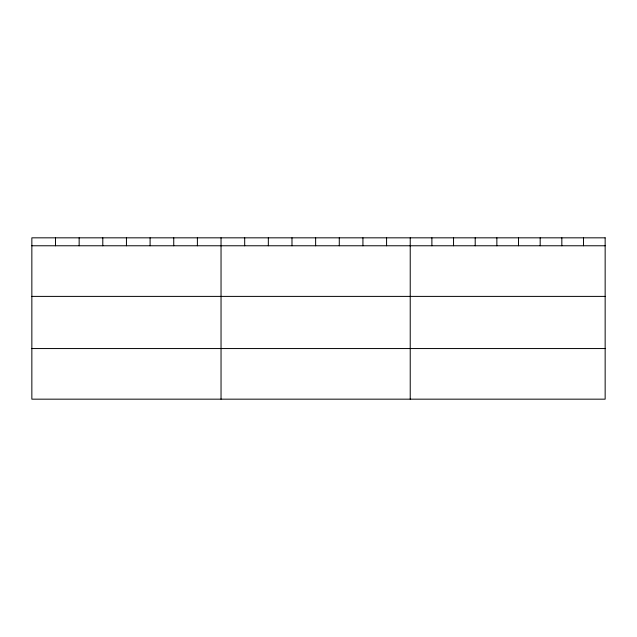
<?xml version="1.0" encoding="UTF-8"?>
<svg xmlns="http://www.w3.org/2000/svg" width="637" height="637" viewBox="0 0 637 637"><rect width="100%" height="100%" fill="white"/><g stroke="black" fill="none" stroke-linecap="round" stroke-linejoin="round"><path stroke-width="0.96" d="M31.85 245.771L605.15 245.771M31.85 296.396L605.15 296.396M31.85 348.55L605.15 348.55M583.492 237.832L583.492 245.771M561.834 237.832L561.834 245.771M540.176 237.832L540.176 245.771M518.518 237.832L518.518 245.771M496.86 237.832L496.86 245.771M475.202 237.832L475.202 245.771M453.544 237.832L453.544 245.771M431.886 237.832L431.886 245.771M410.228 237.832L410.228 399.168M386.579 237.832L386.579 245.771M362.931 237.832L362.931 245.771M339.282 237.832L339.282 245.771M315.633 237.832L315.633 245.771M291.985 237.832L291.985 245.771M268.336 237.832L268.336 245.771M244.688 237.832L244.688 245.771M221.039 237.832L221.039 399.168M197.39 237.832L197.39 245.771M173.742 237.832L173.742 245.771M150.093 237.832L150.093 245.771M126.445 237.832L126.445 245.771M102.796 237.832L102.796 245.771M79.147 237.832L79.147 245.771M55.499 237.832L55.499 245.771M605.15 237.832L31.85 237.832L31.85 399.168L605.15 399.168L605.15 237.832"/></g></svg>
